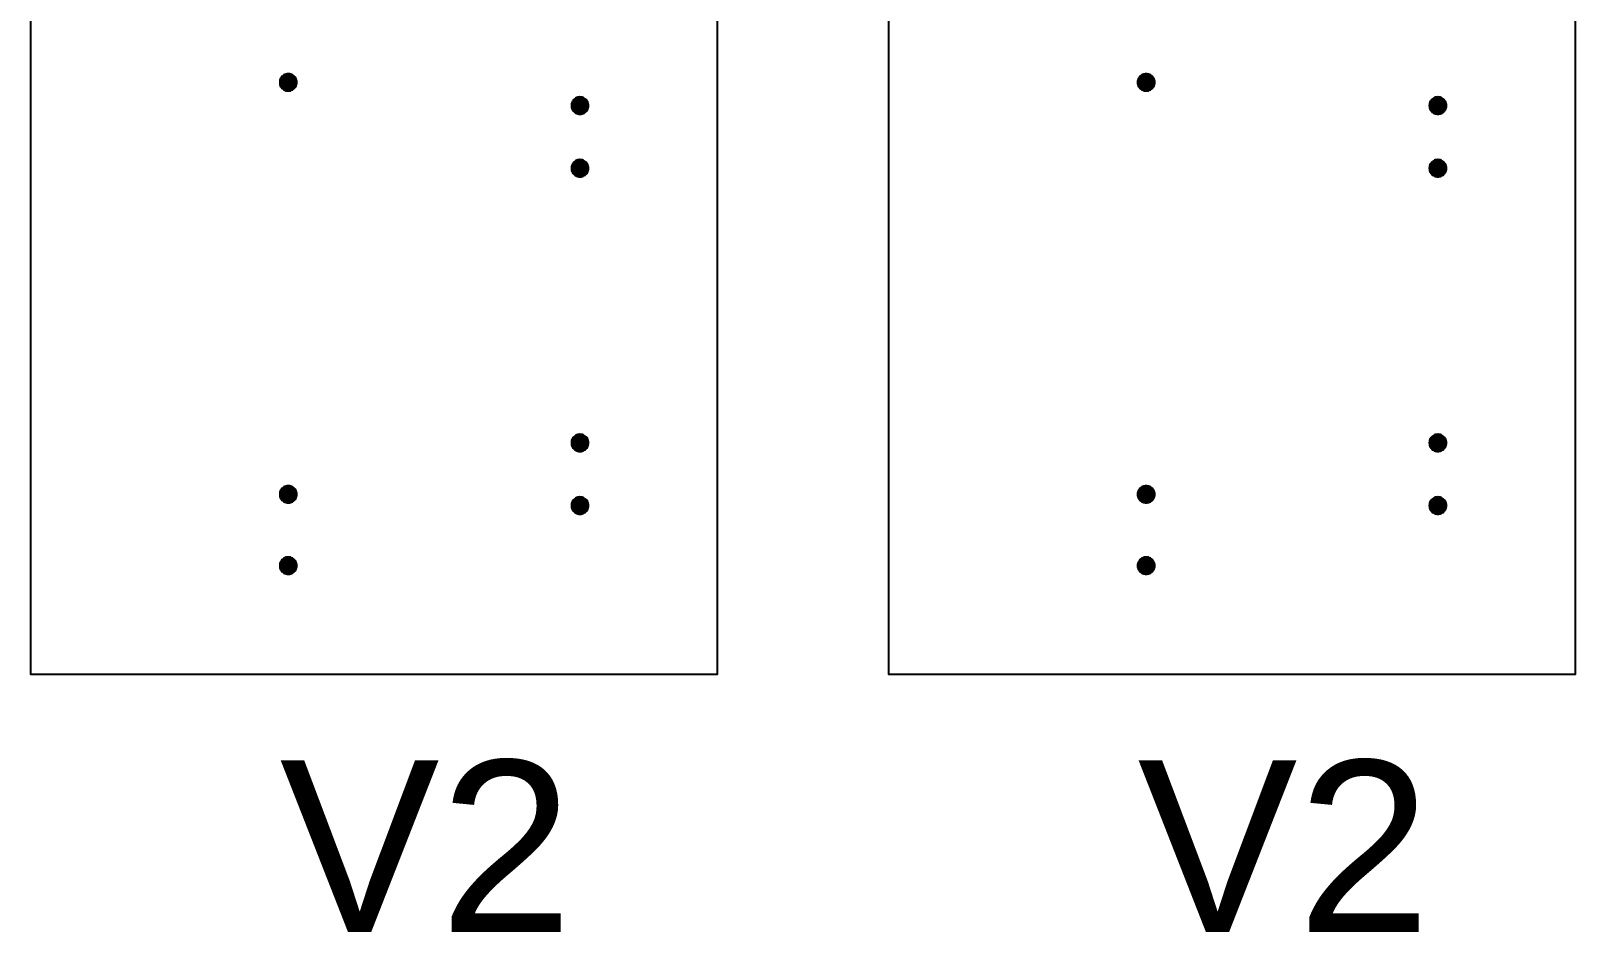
# Model space of a CAD drawing. Extents: x -2 to 177, y -6 to 16.
# Drawn here: x 63 to 72, y 5 to 10.25 of the extents above; entities that cross this region are included whole.
import ezdxf

# ---------------------------------------------------------------- set-up
doc = ezdxf.new("R2010")
doc.units = 0
doc.layers.get('0').update_dxf_attribs({"color": 255, "linetype": 'continuous'})
doc.layers.add('Outline', color=1, linetype='continuous')
doc.layers.add('V2', color=103, linetype='continuous')
doc.styles.get("Standard").update_dxf_attribs({"font": 'ARIAL.TTF'})

msp = doc.modelspace()

# ---------------------------------------------------------------- linework, layer by layer
at = {"layer": 'Outline'}
for points in [[(67, 15.5), (67, 6.5), (63, 6.5), (63, 15.5)], [(72, 15.5), (72, 6.5), (68, 6.5), (68, 15.5)]]:
    msp.add_lwpolyline(points, close=True, dxfattribs=at)
at = {"layer": 'V2'}
for points in [[(64.55, 9.95), (64.5496, 9.9565), (64.5483, 9.9629), (64.5462, 9.9691), (64.5433, 9.975), (64.5397, 9.9804), (64.5354, 9.9854), (64.5304, 9.9897), (64.525, 9.9933), (64.5191, 9.9962), (64.5129, 9.9983), (64.5065, 9.9996), (64.5, 10), (64.4935, 9.9996), (64.4871, 9.9983), (64.4809, 9.9962), (64.475, 9.9933), (64.4696, 9.9897), (64.4646, 9.9854), (64.4603, 9.9804), (64.4567, 9.975), (64.4538, 9.9691), (64.4517, 9.9629), (64.4504, 9.9565), (64.45, 9.95), (64.4504, 9.9435), (64.4517, 9.9371), (64.4538, 9.9309), (64.4567, 9.925), (64.4603, 9.9196), (64.4646, 9.9146), (64.4696, 9.9103), (64.475, 9.9067), (64.4809, 9.9038), (64.4871, 9.9017), (64.4935, 9.9004), (64.5, 9.9), (64.5065, 9.9004), (64.5129, 9.9017), (64.5191, 9.9038), (64.525, 9.9067), (64.5304, 9.9103), (64.5354, 9.9146), (64.5397, 9.9196), (64.5433, 9.925), (64.5462, 9.9309), (64.5483, 9.9371), (64.5496, 9.9435), (64.55, 9.95)], [(69.55, 9.95), (69.5496, 9.9565), (69.5483, 9.9629), (69.5462, 9.9691), (69.5433, 9.975), (69.5397, 9.9804), (69.5354, 9.9854), (69.5304, 9.9897), (69.525, 9.9933), (69.5191, 9.9962), (69.5129, 9.9983), (69.5065, 9.9996), (69.5, 10), (69.4935, 9.9996), (69.4871, 9.9983), (69.4809, 9.9962), (69.475, 9.9933), (69.4696, 9.9897), (69.4646, 9.9854), (69.4603, 9.9804), (69.4567, 9.975), (69.4538, 9.9691), (69.4517, 9.9629), (69.4504, 9.9565), (69.45, 9.95), (69.4504, 9.9435), (69.4517, 9.9371), (69.4538, 9.9309), (69.4567, 9.925), (69.4603, 9.9196), (69.4646, 9.9146), (69.4696, 9.9103), (69.475, 9.9067), (69.4809, 9.9038), (69.4871, 9.9017), (69.4935, 9.9004), (69.5, 9.9), (69.5065, 9.9004), (69.5129, 9.9017), (69.5191, 9.9038), (69.525, 9.9067), (69.5304, 9.9103), (69.5354, 9.9146), (69.5397, 9.9196), (69.5433, 9.925), (69.5462, 9.9309), (69.5483, 9.9371), (69.5496, 9.9435), (69.55, 9.95)], [(66.25, 9.815), (66.2496, 9.8215), (66.2483, 9.8279), (66.2462, 9.8341), (66.2433, 9.84), (66.2397, 9.8454), (66.2354, 9.8504), (66.2304, 9.8547), (66.225, 9.8583), (66.2191, 9.8612), (66.2129, 9.8633), (66.2065, 9.8646), (66.2, 9.865), (66.1935, 9.8646), (66.1871, 9.8633), (66.1809, 9.8612), (66.175, 9.8583), (66.1696, 9.8547), (66.1646, 9.8504), (66.1603, 9.8454), (66.1567, 9.84), (66.1538, 9.8341), (66.1517, 9.8279), (66.1504, 9.8215), (66.15, 9.815), (66.1504, 9.8085), (66.1517, 9.8021), (66.1538, 9.7959), (66.1567, 9.79), (66.1603, 9.7846), (66.1646, 9.7796), (66.1696, 9.7753), (66.175, 9.7717), (66.1809, 9.7688), (66.1871, 9.7667), (66.1935, 9.7654), (66.2, 9.765), (66.2065, 9.7654), (66.2129, 9.7667), (66.2191, 9.7688), (66.225, 9.7717), (66.2304, 9.7753), (66.2354, 9.7796), (66.2397, 9.7846), (66.2433, 9.79), (66.2462, 9.7959), (66.2483, 9.8021), (66.2496, 9.8085), (66.25, 9.815)], [(71.25, 9.815), (71.2496, 9.8215), (71.2483, 9.8279), (71.2462, 9.8341), (71.2433, 9.84), (71.2397, 9.8454), (71.2354, 9.8504), (71.2304, 9.8547), (71.225, 9.8583), (71.2191, 9.8612), (71.2129, 9.8633), (71.2065, 9.8646), (71.2, 9.865), (71.1935, 9.8646), (71.1871, 9.8633), (71.1809, 9.8612), (71.175, 9.8583), (71.1696, 9.8547), (71.1646, 9.8504), (71.1603, 9.8454), (71.1567, 9.84), (71.1538, 9.8341), (71.1517, 9.8279), (71.1504, 9.8215), (71.15, 9.815), (71.1504, 9.8085), (71.1517, 9.8021), (71.1538, 9.7959), (71.1567, 9.79), (71.1603, 9.7846), (71.1646, 9.7796), (71.1696, 9.7753), (71.175, 9.7717), (71.1809, 9.7688), (71.1871, 9.7667), (71.1935, 9.7654), (71.2, 9.765), (71.2065, 9.7654), (71.2129, 9.7667), (71.2191, 9.7688), (71.225, 9.7717), (71.2304, 9.7753), (71.2354, 9.7796), (71.2397, 9.7846), (71.2433, 9.79), (71.2462, 9.7959), (71.2483, 9.8021), (71.2496, 9.8085), (71.25, 9.815)], [(66.25, 9.45), (66.2496, 9.4565), (66.2483, 9.4629), (66.2462, 9.4691), (66.2433, 9.475), (66.2397, 9.4804), (66.2354, 9.4854), (66.2304, 9.4897), (66.225, 9.4933), (66.2191, 9.4962), (66.2129, 9.4983), (66.2065, 9.4996), (66.2, 9.5), (66.1935, 9.4996), (66.1871, 9.4983), (66.1809, 9.4962), (66.175, 9.4933), (66.1696, 9.4897), (66.1646, 9.4854), (66.1603, 9.4804), (66.1567, 9.475), (66.1538, 9.4691), (66.1517, 9.4629), (66.1504, 9.4565), (66.15, 9.45), (66.1504, 9.4435), (66.1517, 9.4371), (66.1538, 9.4309), (66.1567, 9.425), (66.1603, 9.4196), (66.1646, 9.4146), (66.1696, 9.4103), (66.175, 9.4067), (66.1809, 9.4038), (66.1871, 9.4017), (66.1935, 9.4004), (66.2, 9.4), (66.2065, 9.4004), (66.2129, 9.4017), (66.2191, 9.4038), (66.225, 9.4067), (66.2304, 9.4103), (66.2354, 9.4146), (66.2397, 9.4196), (66.2433, 9.425), (66.2462, 9.4309), (66.2483, 9.4371), (66.2496, 9.4435), (66.25, 9.45)], [(71.25, 9.45), (71.2496, 9.4565), (71.2483, 9.4629), (71.2462, 9.4691), (71.2433, 9.475), (71.2397, 9.4804), (71.2354, 9.4854), (71.2304, 9.4897), (71.225, 9.4933), (71.2191, 9.4962), (71.2129, 9.4983), (71.2065, 9.4996), (71.2, 9.5), (71.1935, 9.4996), (71.1871, 9.4983), (71.1809, 9.4962), (71.175, 9.4933), (71.1696, 9.4897), (71.1646, 9.4854), (71.1603, 9.4804), (71.1567, 9.475), (71.1538, 9.4691), (71.1517, 9.4629), (71.1504, 9.4565), (71.15, 9.45), (71.1504, 9.4435), (71.1517, 9.4371), (71.1538, 9.4309), (71.1567, 9.425), (71.1603, 9.4196), (71.1646, 9.4146), (71.1696, 9.4103), (71.175, 9.4067), (71.1809, 9.4038), (71.1871, 9.4017), (71.1935, 9.4004), (71.2, 9.4), (71.2065, 9.4004), (71.2129, 9.4017), (71.2191, 9.4038), (71.225, 9.4067), (71.2304, 9.4103), (71.2354, 9.4146), (71.2397, 9.4196), (71.2433, 9.425), (71.2462, 9.4309), (71.2483, 9.4371), (71.2496, 9.4435), (71.25, 9.45)], [(66.25, 7.85), (66.2496, 7.8565), (66.2483, 7.8629), (66.2462, 7.8691), (66.2433, 7.875), (66.2397, 7.8804), (66.2354, 7.8854), (66.2304, 7.8897), (66.225, 7.8933), (66.2191, 7.8962), (66.2129, 7.8983), (66.2065, 7.8996), (66.2, 7.9), (66.1935, 7.8996), (66.1871, 7.8983), (66.1809, 7.8962), (66.175, 7.8933), (66.1696, 7.8897), (66.1646, 7.8854), (66.1603, 7.8804), (66.1567, 7.875), (66.1538, 7.8691), (66.1517, 7.8629), (66.1504, 7.8565), (66.15, 7.85), (66.1504, 7.8435), (66.1517, 7.8371), (66.1538, 7.8309), (66.1567, 7.825), (66.1603, 7.8196), (66.1646, 7.8146), (66.1696, 7.8103), (66.175, 7.8067), (66.1809, 7.8038), (66.1871, 7.8017), (66.1935, 7.8004), (66.2, 7.8), (66.2065, 7.8004), (66.2129, 7.8017), (66.2191, 7.8038), (66.225, 7.8067), (66.2304, 7.8103), (66.2354, 7.8146), (66.2397, 7.8196), (66.2433, 7.825), (66.2462, 7.8309), (66.2483, 7.8371), (66.2496, 7.8435), (66.25, 7.85)], [(71.25, 7.85), (71.2496, 7.8565), (71.2483, 7.8629), (71.2462, 7.8691), (71.2433, 7.875), (71.2397, 7.8804), (71.2354, 7.8854), (71.2304, 7.8897), (71.225, 7.8933), (71.2191, 7.8962), (71.2129, 7.8983), (71.2065, 7.8996), (71.2, 7.9), (71.1935, 7.8996), (71.1871, 7.8983), (71.1809, 7.8962), (71.175, 7.8933), (71.1696, 7.8897), (71.1646, 7.8854), (71.1603, 7.8804), (71.1567, 7.875), (71.1538, 7.8691), (71.1517, 7.8629), (71.1504, 7.8565), (71.15, 7.85), (71.1504, 7.8435), (71.1517, 7.8371), (71.1538, 7.8309), (71.1567, 7.825), (71.1603, 7.8196), (71.1646, 7.8146), (71.1696, 7.8103), (71.175, 7.8067), (71.1809, 7.8038), (71.1871, 7.8017), (71.1935, 7.8004), (71.2, 7.8), (71.2065, 7.8004), (71.2129, 7.8017), (71.2191, 7.8038), (71.225, 7.8067), (71.2304, 7.8103), (71.2354, 7.8146), (71.2397, 7.8196), (71.2433, 7.825), (71.2462, 7.8309), (71.2483, 7.8371), (71.2496, 7.8435), (71.25, 7.85)], [(64.55, 7.55), (64.5496, 7.5565), (64.5483, 7.5629), (64.5462, 7.5691), (64.5433, 7.575), (64.5397, 7.5804), (64.5354, 7.5854), (64.5304, 7.5897), (64.525, 7.5933), (64.5191, 7.5962), (64.5129, 7.5983), (64.5065, 7.5996), (64.5, 7.6), (64.4935, 7.5996), (64.4871, 7.5983), (64.4809, 7.5962), (64.475, 7.5933), (64.4696, 7.5897), (64.4646, 7.5854), (64.4603, 7.5804), (64.4567, 7.575), (64.4538, 7.5691), (64.4517, 7.5629), (64.4504, 7.5565), (64.45, 7.55), (64.4504, 7.5435), (64.4517, 7.5371), (64.4538, 7.5309), (64.4567, 7.525), (64.4603, 7.5196), (64.4646, 7.5146), (64.4696, 7.5103), (64.475, 7.5067), (64.4809, 7.5038), (64.4871, 7.5017), (64.4935, 7.5004), (64.5, 7.5), (64.5065, 7.5004), (64.5129, 7.5017), (64.5191, 7.5038), (64.525, 7.5067), (64.5304, 7.5103), (64.5354, 7.5146), (64.5397, 7.5196), (64.5433, 7.525), (64.5462, 7.5309), (64.5483, 7.5371), (64.5496, 7.5435), (64.55, 7.55)], [(69.55, 7.55), (69.5496, 7.5565), (69.5483, 7.5629), (69.5462, 7.5691), (69.5433, 7.575), (69.5397, 7.5804), (69.5354, 7.5854), (69.5304, 7.5897), (69.525, 7.5933), (69.5191, 7.5962), (69.5129, 7.5983), (69.5065, 7.5996), (69.5, 7.6), (69.4935, 7.5996), (69.4871, 7.5983), (69.4809, 7.5962), (69.475, 7.5933), (69.4696, 7.5897), (69.4646, 7.5854), (69.4603, 7.5804), (69.4567, 7.575), (69.4538, 7.5691), (69.4517, 7.5629), (69.4504, 7.5565), (69.45, 7.55), (69.4504, 7.5435), (69.4517, 7.5371), (69.4538, 7.5309), (69.4567, 7.525), (69.4603, 7.5196), (69.4646, 7.5146), (69.4696, 7.5103), (69.475, 7.5067), (69.4809, 7.5038), (69.4871, 7.5017), (69.4935, 7.5004), (69.5, 7.5), (69.5065, 7.5004), (69.5129, 7.5017), (69.5191, 7.5038), (69.525, 7.5067), (69.5304, 7.5103), (69.5354, 7.5146), (69.5397, 7.5196), (69.5433, 7.525), (69.5462, 7.5309), (69.5483, 7.5371), (69.5496, 7.5435), (69.55, 7.55)], [(66.25, 7.485), (66.2496, 7.4915), (66.2483, 7.4979), (66.2462, 7.5041), (66.2433, 7.51), (66.2397, 7.5154), (66.2354, 7.5204), (66.2304, 7.5247), (66.225, 7.5283), (66.2191, 7.5312), (66.2129, 7.5333), (66.2065, 7.5346), (66.2, 7.535), (66.1935, 7.5346), (66.1871, 7.5333), (66.1809, 7.5312), (66.175, 7.5283), (66.1696, 7.5247), (66.1646, 7.5204), (66.1603, 7.5154), (66.1567, 7.51), (66.1538, 7.5041), (66.1517, 7.4979), (66.1504, 7.4915), (66.15, 7.485), (66.1504, 7.4785), (66.1517, 7.4721), (66.1538, 7.4659), (66.1567, 7.46), (66.1603, 7.4546), (66.1646, 7.4496), (66.1696, 7.4453), (66.175, 7.4417), (66.1809, 7.4388), (66.1871, 7.4367), (66.1935, 7.4354), (66.2, 7.435), (66.2065, 7.4354), (66.2129, 7.4367), (66.2191, 7.4388), (66.225, 7.4417), (66.2304, 7.4453), (66.2354, 7.4496), (66.2397, 7.4546), (66.2433, 7.46), (66.2462, 7.4659), (66.2483, 7.4721), (66.2496, 7.4785), (66.25, 7.485)], [(71.25, 7.485), (71.2496, 7.4915), (71.2483, 7.4979), (71.2462, 7.5041), (71.2433, 7.51), (71.2397, 7.5154), (71.2354, 7.5204), (71.2304, 7.5247), (71.225, 7.5283), (71.2191, 7.5312), (71.2129, 7.5333), (71.2065, 7.5346), (71.2, 7.535), (71.1935, 7.5346), (71.1871, 7.5333), (71.1809, 7.5312), (71.175, 7.5283), (71.1696, 7.5247), (71.1646, 7.5204), (71.1603, 7.5154), (71.1567, 7.51), (71.1538, 7.5041), (71.1517, 7.4979), (71.1504, 7.4915), (71.15, 7.485), (71.1504, 7.4785), (71.1517, 7.4721), (71.1538, 7.4659), (71.1567, 7.46), (71.1603, 7.4546), (71.1646, 7.4496), (71.1696, 7.4453), (71.175, 7.4417), (71.1809, 7.4388), (71.1871, 7.4367), (71.1935, 7.4354), (71.2, 7.435), (71.2065, 7.4354), (71.2129, 7.4367), (71.2191, 7.4388), (71.225, 7.4417), (71.2304, 7.4453), (71.2354, 7.4496), (71.2397, 7.4546), (71.2433, 7.46), (71.2462, 7.4659), (71.2483, 7.4721), (71.2496, 7.4785), (71.25, 7.485)], [(64.55, 7.135), (64.5496, 7.1415), (64.5483, 7.1479), (64.5462, 7.1541), (64.5433, 7.16), (64.5397, 7.1654), (64.5354, 7.1704), (64.5304, 7.1747), (64.525, 7.1783), (64.5191, 7.1812), (64.5129, 7.1833), (64.5065, 7.1846), (64.5, 7.185), (64.4935, 7.1846), (64.4871, 7.1833), (64.4809, 7.1812), (64.475, 7.1783), (64.4696, 7.1747), (64.4646, 7.1704), (64.4603, 7.1654), (64.4567, 7.16), (64.4538, 7.1541), (64.4517, 7.1479), (64.4504, 7.1415), (64.45, 7.135), (64.4504, 7.1285), (64.4517, 7.1221), (64.4538, 7.1159), (64.4567, 7.11), (64.4603, 7.1046), (64.4646, 7.0996), (64.4696, 7.0953), (64.475, 7.0917), (64.4809, 7.0888), (64.4871, 7.0867), (64.4935, 7.0854), (64.5, 7.085), (64.5065, 7.0854), (64.5129, 7.0867), (64.5191, 7.0888), (64.525, 7.0917), (64.5304, 7.0953), (64.5354, 7.0996), (64.5397, 7.1046), (64.5433, 7.11), (64.5462, 7.1159), (64.5483, 7.1221), (64.5496, 7.1285), (64.55, 7.135)], [(69.55, 7.135), (69.5496, 7.1415), (69.5483, 7.1479), (69.5462, 7.1541), (69.5433, 7.16), (69.5397, 7.1654), (69.5354, 7.1704), (69.5304, 7.1747), (69.525, 7.1783), (69.5191, 7.1812), (69.5129, 7.1833), (69.5065, 7.1846), (69.5, 7.185), (69.4935, 7.1846), (69.4871, 7.1833), (69.4809, 7.1812), (69.475, 7.1783), (69.4696, 7.1747), (69.4646, 7.1704), (69.4603, 7.1654), (69.4567, 7.16), (69.4538, 7.1541), (69.4517, 7.1479), (69.4504, 7.1415), (69.45, 7.135), (69.4504, 7.1285), (69.4517, 7.1221), (69.4538, 7.1159), (69.4567, 7.11), (69.4603, 7.1046), (69.4646, 7.0996), (69.4696, 7.0953), (69.475, 7.0917), (69.4809, 7.0888), (69.4871, 7.0867), (69.4935, 7.0854), (69.5, 7.085), (69.5065, 7.0854), (69.5129, 7.0867), (69.5191, 7.0888), (69.525, 7.0917), (69.5304, 7.0953), (69.5354, 7.0996), (69.5397, 7.1046), (69.5433, 7.11), (69.5462, 7.1159), (69.5483, 7.1221), (69.5496, 7.1285), (69.55, 7.135)]]:
    msp.add_lwpolyline(points, close=True, dxfattribs=at)
for points in [[(64.4809, 9.9962), (64.4646, 9.9854), (64.5, 9.95)], [(64.5, 10), (64.4809, 9.9962), (64.5, 9.95)], [(64.5191, 9.9962), (64.5, 10), (64.5, 9.95)], [(64.5354, 9.9854), (64.5191, 9.9962), (64.5, 9.95)], [(69.4809, 9.9962), (69.4646, 9.9854), (69.5, 9.95)], [(69.5, 10), (69.4809, 9.9962), (69.5, 9.95)], [(69.5191, 9.9962), (69.5, 10), (69.5, 9.95)], [(69.5354, 9.9854), (69.5191, 9.9962), (69.5, 9.95)], [(64.4538, 9.9691), (64.45, 9.95), (64.5, 9.95)], [(64.45, 9.95), (64.4538, 9.9309), (64.5, 9.95)], [(64.4646, 9.9854), (64.4538, 9.9691), (64.5, 9.95)], [(64.4538, 9.9309), (64.4646, 9.9146), (64.5, 9.95)], [(64.4646, 9.9146), (64.4809, 9.9038), (64.5, 9.95)], [(64.4809, 9.9038), (64.5, 9.9), (64.5, 9.95)], [(64.5462, 9.9691), (64.5354, 9.9854), (64.5, 9.95)], [(64.55, 9.95), (64.5462, 9.9691), (64.5, 9.95)], [(64.5, 9.9), (64.5191, 9.9038), (64.5, 9.95)], [(64.5191, 9.9038), (64.5354, 9.9146), (64.5, 9.95)], [(64.5354, 9.9146), (64.5462, 9.9309), (64.5, 9.95)], [(64.5462, 9.9309), (64.55, 9.95), (64.5, 9.95)], [(69.4538, 9.9691), (69.45, 9.95), (69.5, 9.95)], [(69.45, 9.95), (69.4538, 9.9309), (69.5, 9.95)], [(69.4646, 9.9854), (69.4538, 9.9691), (69.5, 9.95)], [(69.4538, 9.9309), (69.4646, 9.9146), (69.5, 9.95)], [(69.4646, 9.9146), (69.4809, 9.9038), (69.5, 9.95)], [(69.4809, 9.9038), (69.5, 9.9), (69.5, 9.95)], [(69.5462, 9.9691), (69.5354, 9.9854), (69.5, 9.95)], [(69.55, 9.95), (69.5462, 9.9691), (69.5, 9.95)], [(69.5, 9.9), (69.5191, 9.9038), (69.5, 9.95)], [(69.5191, 9.9038), (69.5354, 9.9146), (69.5, 9.95)], [(69.5354, 9.9146), (69.5462, 9.9309), (69.5, 9.95)], [(69.5462, 9.9309), (69.55, 9.95), (69.5, 9.95)], [(66.1538, 9.8341), (66.15, 9.815), (66.2, 9.815)], [(66.15, 9.815), (66.1538, 9.7959), (66.2, 9.815)], [(66.1646, 9.8504), (66.1538, 9.8341), (66.2, 9.815)], [(66.1538, 9.7959), (66.1646, 9.7796), (66.2, 9.815)], [(66.1809, 9.8612), (66.1646, 9.8504), (66.2, 9.815)], [(66.1646, 9.7796), (66.1809, 9.7688), (66.2, 9.815)], [(66.2, 9.865), (66.1809, 9.8612), (66.2, 9.815)], [(66.1809, 9.7688), (66.2, 9.765), (66.2, 9.815)], [(66.2191, 9.8612), (66.2, 9.865), (66.2, 9.815)], [(66.2354, 9.8504), (66.2191, 9.8612), (66.2, 9.815)], [(66.2462, 9.8341), (66.2354, 9.8504), (66.2, 9.815)], [(66.25, 9.815), (66.2462, 9.8341), (66.2, 9.815)], [(66.2, 9.765), (66.2191, 9.7688), (66.2, 9.815)], [(66.2191, 9.7688), (66.2354, 9.7796), (66.2, 9.815)], [(66.2354, 9.7796), (66.2462, 9.7959), (66.2, 9.815)], [(66.2462, 9.7959), (66.25, 9.815), (66.2, 9.815)], [(71.1538, 9.8341), (71.15, 9.815), (71.2, 9.815)], [(71.15, 9.815), (71.1538, 9.7959), (71.2, 9.815)], [(71.1646, 9.8504), (71.1538, 9.8341), (71.2, 9.815)], [(71.1538, 9.7959), (71.1646, 9.7796), (71.2, 9.815)], [(71.1809, 9.8612), (71.1646, 9.8504), (71.2, 9.815)], [(71.1646, 9.7796), (71.1809, 9.7688), (71.2, 9.815)], [(71.2, 9.865), (71.1809, 9.8612), (71.2, 9.815)], [(71.1809, 9.7688), (71.2, 9.765), (71.2, 9.815)], [(71.2191, 9.8612), (71.2, 9.865), (71.2, 9.815)], [(71.2354, 9.8504), (71.2191, 9.8612), (71.2, 9.815)], [(71.2462, 9.8341), (71.2354, 9.8504), (71.2, 9.815)], [(71.25, 9.815), (71.2462, 9.8341), (71.2, 9.815)], [(71.2, 9.765), (71.2191, 9.7688), (71.2, 9.815)], [(71.2191, 9.7688), (71.2354, 9.7796), (71.2, 9.815)], [(71.2354, 9.7796), (71.2462, 9.7959), (71.2, 9.815)], [(71.2462, 9.7959), (71.25, 9.815), (71.2, 9.815)], [(66.1538, 9.4691), (66.15, 9.45), (66.2, 9.45)], [(66.1646, 9.4854), (66.1538, 9.4691), (66.2, 9.45)], [(66.1809, 9.4962), (66.1646, 9.4854), (66.2, 9.45)], [(66.2, 9.5), (66.1809, 9.4962), (66.2, 9.45)], [(66.2191, 9.4962), (66.2, 9.5), (66.2, 9.45)], [(66.2354, 9.4854), (66.2191, 9.4962), (66.2, 9.45)], [(66.2462, 9.4691), (66.2354, 9.4854), (66.2, 9.45)], [(66.25, 9.45), (66.2462, 9.4691), (66.2, 9.45)], [(71.1538, 9.4691), (71.15, 9.45), (71.2, 9.45)], [(71.1646, 9.4854), (71.1538, 9.4691), (71.2, 9.45)], [(71.1809, 9.4962), (71.1646, 9.4854), (71.2, 9.45)], [(71.2, 9.5), (71.1809, 9.4962), (71.2, 9.45)], [(71.2191, 9.4962), (71.2, 9.5), (71.2, 9.45)], [(71.2354, 9.4854), (71.2191, 9.4962), (71.2, 9.45)], [(71.2462, 9.4691), (71.2354, 9.4854), (71.2, 9.45)], [(71.25, 9.45), (71.2462, 9.4691), (71.2, 9.45)], [(66.15, 9.45), (66.1538, 9.4309), (66.2, 9.45)], [(66.1538, 9.4309), (66.1646, 9.4146), (66.2, 9.45)], [(66.1646, 9.4146), (66.1809, 9.4038), (66.2, 9.45)], [(66.1809, 9.4038), (66.2, 9.4), (66.2, 9.45)], [(66.2, 9.4), (66.2191, 9.4038), (66.2, 9.45)], [(66.2191, 9.4038), (66.2354, 9.4146), (66.2, 9.45)], [(66.2354, 9.4146), (66.2462, 9.4309), (66.2, 9.45)], [(66.2462, 9.4309), (66.25, 9.45), (66.2, 9.45)], [(71.15, 9.45), (71.1538, 9.4309), (71.2, 9.45)], [(71.1538, 9.4309), (71.1646, 9.4146), (71.2, 9.45)], [(71.1646, 9.4146), (71.1809, 9.4038), (71.2, 9.45)], [(71.1809, 9.4038), (71.2, 9.4), (71.2, 9.45)], [(71.2, 9.4), (71.2191, 9.4038), (71.2, 9.45)], [(71.2191, 9.4038), (71.2354, 9.4146), (71.2, 9.45)], [(71.2354, 9.4146), (71.2462, 9.4309), (71.2, 9.45)], [(71.2462, 9.4309), (71.25, 9.45), (71.2, 9.45)], [(66.1538, 7.8691), (66.15, 7.85), (66.2, 7.85)], [(66.15, 7.85), (66.1538, 7.8309), (66.2, 7.85)], [(66.1646, 7.8854), (66.1538, 7.8691), (66.2, 7.85)], [(66.1538, 7.8309), (66.1646, 7.8146), (66.2, 7.85)], [(66.1809, 7.8962), (66.1646, 7.8854), (66.2, 7.85)], [(66.1646, 7.8146), (66.1809, 7.8038), (66.2, 7.85)], [(66.2, 7.9), (66.1809, 7.8962), (66.2, 7.85)], [(66.1809, 7.8038), (66.2, 7.8), (66.2, 7.85)], [(66.2191, 7.8962), (66.2, 7.9), (66.2, 7.85)], [(66.2354, 7.8854), (66.2191, 7.8962), (66.2, 7.85)], [(66.2462, 7.8691), (66.2354, 7.8854), (66.2, 7.85)], [(66.25, 7.85), (66.2462, 7.8691), (66.2, 7.85)], [(66.2, 7.8), (66.2191, 7.8038), (66.2, 7.85)], [(66.2191, 7.8038), (66.2354, 7.8146), (66.2, 7.85)], [(66.2354, 7.8146), (66.2462, 7.8309), (66.2, 7.85)], [(66.2462, 7.8309), (66.25, 7.85), (66.2, 7.85)], [(71.1538, 7.8691), (71.15, 7.85), (71.2, 7.85)], [(71.15, 7.85), (71.1538, 7.8309), (71.2, 7.85)], [(71.1646, 7.8854), (71.1538, 7.8691), (71.2, 7.85)], [(71.1538, 7.8309), (71.1646, 7.8146), (71.2, 7.85)], [(71.1809, 7.8962), (71.1646, 7.8854), (71.2, 7.85)], [(71.1646, 7.8146), (71.1809, 7.8038), (71.2, 7.85)], [(71.2, 7.9), (71.1809, 7.8962), (71.2, 7.85)], [(71.1809, 7.8038), (71.2, 7.8), (71.2, 7.85)], [(71.2191, 7.8962), (71.2, 7.9), (71.2, 7.85)], [(71.2354, 7.8854), (71.2191, 7.8962), (71.2, 7.85)], [(71.2462, 7.8691), (71.2354, 7.8854), (71.2, 7.85)], [(71.25, 7.85), (71.2462, 7.8691), (71.2, 7.85)], [(71.2, 7.8), (71.2191, 7.8038), (71.2, 7.85)], [(71.2191, 7.8038), (71.2354, 7.8146), (71.2, 7.85)], [(71.2354, 7.8146), (71.2462, 7.8309), (71.2, 7.85)], [(71.2462, 7.8309), (71.25, 7.85), (71.2, 7.85)], [(64.4538, 7.5691), (64.45, 7.55), (64.5, 7.55)], [(64.4646, 7.5854), (64.4538, 7.5691), (64.5, 7.55)], [(64.4809, 7.5962), (64.4646, 7.5854), (64.5, 7.55)], [(64.5, 7.6), (64.4809, 7.5962), (64.5, 7.55)], [(64.5191, 7.5962), (64.5, 7.6), (64.5, 7.55)], [(64.5354, 7.5854), (64.5191, 7.5962), (64.5, 7.55)], [(64.5462, 7.5691), (64.5354, 7.5854), (64.5, 7.55)], [(64.55, 7.55), (64.5462, 7.5691), (64.5, 7.55)], [(69.4538, 7.5691), (69.45, 7.55), (69.5, 7.55)], [(69.4646, 7.5854), (69.4538, 7.5691), (69.5, 7.55)], [(69.4809, 7.5962), (69.4646, 7.5854), (69.5, 7.55)], [(69.5, 7.6), (69.4809, 7.5962), (69.5, 7.55)], [(69.5191, 7.5962), (69.5, 7.6), (69.5, 7.55)], [(69.5354, 7.5854), (69.5191, 7.5962), (69.5, 7.55)], [(69.5462, 7.5691), (69.5354, 7.5854), (69.5, 7.55)], [(69.55, 7.55), (69.5462, 7.5691), (69.5, 7.55)], [(64.45, 7.55), (64.4538, 7.5309), (64.5, 7.55)], [(64.4538, 7.5309), (64.4646, 7.5146), (64.5, 7.55)], [(64.4646, 7.5146), (64.4809, 7.5038), (64.5, 7.55)], [(64.4809, 7.5038), (64.5, 7.5), (64.5, 7.55)], [(64.5, 7.5), (64.5191, 7.5038), (64.5, 7.55)], [(64.5191, 7.5038), (64.5354, 7.5146), (64.5, 7.55)], [(64.5354, 7.5146), (64.5462, 7.5309), (64.5, 7.55)], [(64.5462, 7.5309), (64.55, 7.55), (64.5, 7.55)], [(66.1538, 7.5041), (66.15, 7.485), (66.2, 7.485)], [(66.15, 7.485), (66.1538, 7.4659), (66.2, 7.485)], [(66.1646, 7.5204), (66.1538, 7.5041), (66.2, 7.485)], [(66.1538, 7.4659), (66.1646, 7.4496), (66.2, 7.485)], [(66.1809, 7.5312), (66.1646, 7.5204), (66.2, 7.485)], [(66.1646, 7.4496), (66.1809, 7.4388), (66.2, 7.485)], [(66.2, 7.535), (66.1809, 7.5312), (66.2, 7.485)], [(66.1809, 7.4388), (66.2, 7.435), (66.2, 7.485)], [(66.2191, 7.5312), (66.2, 7.535), (66.2, 7.485)], [(66.2354, 7.5204), (66.2191, 7.5312), (66.2, 7.485)], [(66.2462, 7.5041), (66.2354, 7.5204), (66.2, 7.485)], [(66.25, 7.485), (66.2462, 7.5041), (66.2, 7.485)], [(66.2, 7.435), (66.2191, 7.4388), (66.2, 7.485)], [(66.2191, 7.4388), (66.2354, 7.4496), (66.2, 7.485)], [(66.2354, 7.4496), (66.2462, 7.4659), (66.2, 7.485)], [(66.2462, 7.4659), (66.25, 7.485), (66.2, 7.485)], [(69.45, 7.55), (69.4538, 7.5309), (69.5, 7.55)], [(69.4538, 7.5309), (69.4646, 7.5146), (69.5, 7.55)], [(69.4646, 7.5146), (69.4809, 7.5038), (69.5, 7.55)], [(69.4809, 7.5038), (69.5, 7.5), (69.5, 7.55)], [(69.5, 7.5), (69.5191, 7.5038), (69.5, 7.55)], [(69.5191, 7.5038), (69.5354, 7.5146), (69.5, 7.55)], [(69.5354, 7.5146), (69.5462, 7.5309), (69.5, 7.55)], [(69.5462, 7.5309), (69.55, 7.55), (69.5, 7.55)], [(71.1538, 7.5041), (71.15, 7.485), (71.2, 7.485)], [(71.15, 7.485), (71.1538, 7.4659), (71.2, 7.485)], [(71.1646, 7.5204), (71.1538, 7.5041), (71.2, 7.485)], [(71.1538, 7.4659), (71.1646, 7.4496), (71.2, 7.485)], [(71.1809, 7.5312), (71.1646, 7.5204), (71.2, 7.485)], [(71.1646, 7.4496), (71.1809, 7.4388), (71.2, 7.485)], [(71.2, 7.535), (71.1809, 7.5312), (71.2, 7.485)], [(71.1809, 7.4388), (71.2, 7.435), (71.2, 7.485)], [(71.2191, 7.5312), (71.2, 7.535), (71.2, 7.485)], [(71.2354, 7.5204), (71.2191, 7.5312), (71.2, 7.485)], [(71.2462, 7.5041), (71.2354, 7.5204), (71.2, 7.485)], [(71.25, 7.485), (71.2462, 7.5041), (71.2, 7.485)], [(71.2, 7.435), (71.2191, 7.4388), (71.2, 7.485)], [(71.2191, 7.4388), (71.2354, 7.4496), (71.2, 7.485)], [(71.2354, 7.4496), (71.2462, 7.4659), (71.2, 7.485)], [(71.2462, 7.4659), (71.25, 7.485), (71.2, 7.485)], [(64.4538, 7.1541), (64.45, 7.135), (64.5, 7.135)], [(64.45, 7.135), (64.4538, 7.1159), (64.5, 7.135)], [(64.4646, 7.1704), (64.4538, 7.1541), (64.5, 7.135)], [(64.4538, 7.1159), (64.4646, 7.0996), (64.5, 7.135)], [(64.4809, 7.1812), (64.4646, 7.1704), (64.5, 7.135)], [(64.4646, 7.0996), (64.4809, 7.0888), (64.5, 7.135)], [(64.5, 7.185), (64.4809, 7.1812), (64.5, 7.135)], [(64.4809, 7.0888), (64.5, 7.085), (64.5, 7.135)], [(64.5191, 7.1812), (64.5, 7.185), (64.5, 7.135)], [(64.5354, 7.1704), (64.5191, 7.1812), (64.5, 7.135)], [(64.5462, 7.1541), (64.5354, 7.1704), (64.5, 7.135)], [(64.55, 7.135), (64.5462, 7.1541), (64.5, 7.135)], [(64.5, 7.085), (64.5191, 7.0888), (64.5, 7.135)], [(64.5191, 7.0888), (64.5354, 7.0996), (64.5, 7.135)], [(64.5354, 7.0996), (64.5462, 7.1159), (64.5, 7.135)], [(64.5462, 7.1159), (64.55, 7.135), (64.5, 7.135)], [(69.4538, 7.1541), (69.45, 7.135), (69.5, 7.135)], [(69.45, 7.135), (69.4538, 7.1159), (69.5, 7.135)], [(69.4646, 7.1704), (69.4538, 7.1541), (69.5, 7.135)], [(69.4538, 7.1159), (69.4646, 7.0996), (69.5, 7.135)], [(69.4809, 7.1812), (69.4646, 7.1704), (69.5, 7.135)], [(69.4646, 7.0996), (69.4809, 7.0888), (69.5, 7.135)], [(69.5, 7.185), (69.4809, 7.1812), (69.5, 7.135)], [(69.4809, 7.0888), (69.5, 7.085), (69.5, 7.135)], [(69.5191, 7.1812), (69.5, 7.185), (69.5, 7.135)], [(69.5354, 7.1704), (69.5191, 7.1812), (69.5, 7.135)], [(69.5462, 7.1541), (69.5354, 7.1704), (69.5, 7.135)], [(69.55, 7.135), (69.5462, 7.1541), (69.5, 7.135)], [(69.5, 7.085), (69.5191, 7.0888), (69.5, 7.135)], [(69.5191, 7.0888), (69.5354, 7.0996), (69.5, 7.135)], [(69.5354, 7.0996), (69.5462, 7.1159), (69.5, 7.135)], [(69.5462, 7.1159), (69.55, 7.135), (69.5, 7.135)]]:
    msp.add_solid(points, dxfattribs=at)

# ---------------------------------------------------------------- texts
for p in [(64.45, 5), (69.45, 5)]:
    msp.add_text('V2', height=1).set_placement(p)

doc.saveas('drawing.dxf')
